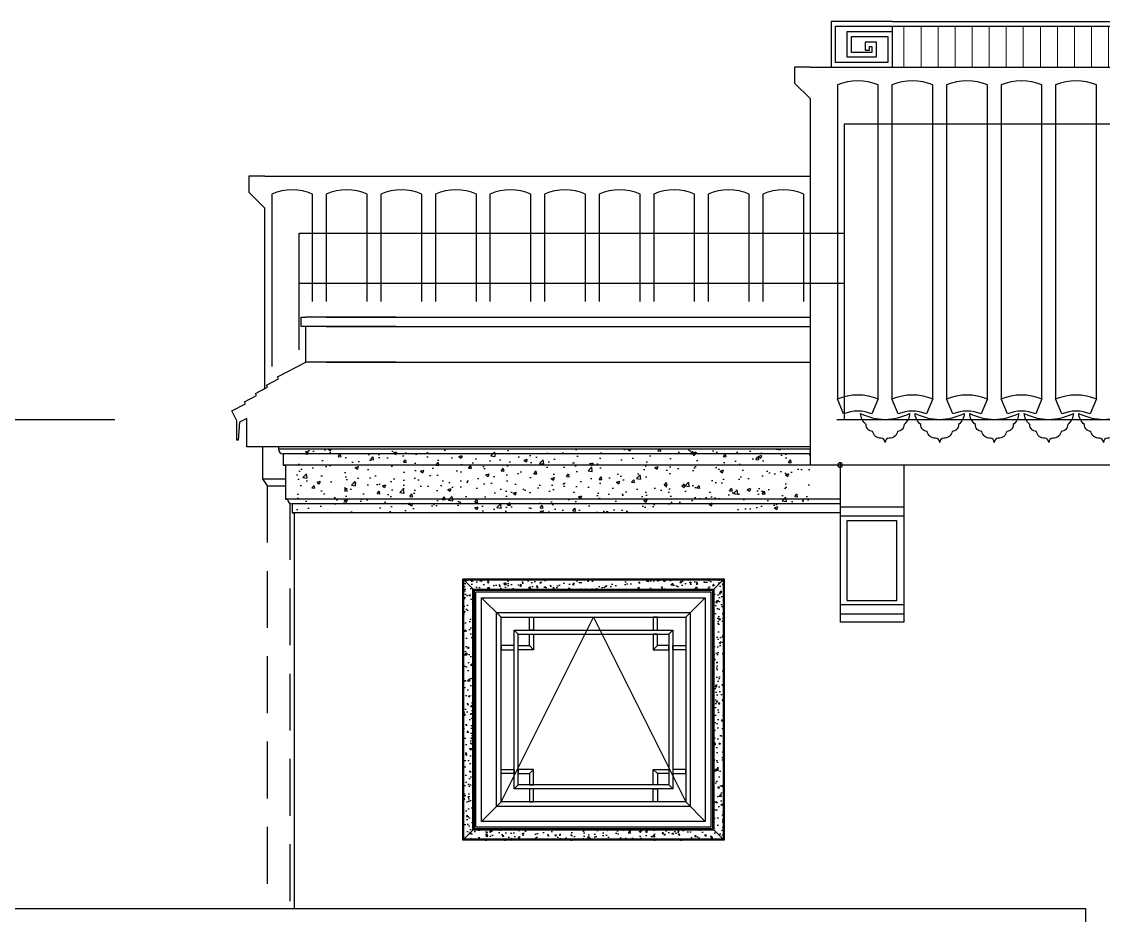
# Model space of a CAD drawing. Extents: x 296441 to 853063, y 459050 to 1117990.
# Drawn here: x 610009 to 614767, y 1003083 to 1007013 of the extents above; entities that cross this region are included whole.
import ezdxf

# ---------------------------------------------------------------- set-up
doc = ezdxf.new("R2010")
doc.units = 0
doc.header["$LTSCALE"] = 1000
for name, pattern in [('CENTER-1', [10, 6.25, -1.25, 1.25, -1.25]), ('CENTER2', [28.574999999999996, 19.05, -3.174999999999999, 3.174999999999999, -3.174999999999999]), ('E1-ELEV-N$0$B-ELEV-S-A1$0$HIDDEN2', [4.762499999999999, 3.175, -1.5875]), ('E1-ELEV-N$0$HIDDEN', [0.375, 0.25, -0.125]), ('E1-ELEV-N$0$LPC090090$0$HIDDEN2', [4.762499999999999, 3.175, -1.5875])]:
    doc.linetypes.add(name, pattern=pattern)
for name, color, linetype in [('E1-ELEV-N$0$A-ANNO-DIMS', 70, 'Continuous'), ('E1-ELEV-N$0$A-ELEV-HEVY', 2, 'Continuous'), ('E1-ELEV-N$0$A-ELEV-MEDM', 4, 'Continuous'), ('E1-ELEV-N$0$A-ELEV-PFIX', 40, 'Continuous'), ('E1-ELEV-N$0$A-ELEV-THIN', 144, 'Continuous'), ('E1-ELEV-N$0$B-ELEV-S-A1$0$A-ELEV-HDDN', 161, 'E1-ELEV-N$0$B-ELEV-S-A1$0$HIDDEN2'), ('E1-ELEV-N$0$CT-01-E$0$A-ELEV-MEDM-HEVY', 2, 'Continuous'), ('E1-ELEV-N$0$CT-01-E$0$A-ELEV-THIN', 144, 'Continuous'), ('E1-ELEV-N$0$CT-01-E$0$G-XREF', 2, 'Continuous'), ('E1-ELEV-N$0$G-XREF', 2, 'Continuous'), ('E1-ELEV-N$0$LPC090090$0$A-ELEV-HDDN', 161, 'E1-ELEV-N$0$LPC090090$0$HIDDEN2'), ('G-GRID', 8, 'CENTER2'), ('G-XREF', 2, 'Continuous'), ('H1-ELEV-N$0$LPM310295$0$A-ELEV-HEVY', 2, 'Continuous'), ('H1-ELEV-N$0$LPM310295$0$A-ELEV-MEDM', 4, 'Continuous'), ('H1-ELEV-N$0$LPM310295$0$A-ELEV-THIN', 145, 'Continuous'), ('ZT1_通用--填充---PM、LM、DY、JD', 8, 'Continuous'), ('主框线', 4, 'Continuous'), ('分格线', 55, 'Continuous'), ('副框内口线', 6, 'Continuous'), ('花格栅', 6, 'Continuous'), ('铝合金花格条', 5, 'Continuous')]:
    doc.layers.add(name, color=color, linetype=linetype)
doc.layers.add('E1-ELEV-N$0$A_PL_4', color=138, linetype='Continuous', lineweight=9)
doc.layers.add('E1-ELEV-N$0$CT-01-E$0$A(750)$0$A-ANNO-NPLT', color=215, linetype='Continuous', plot=False)

# ---------------------------------------------------------------- blocks, each defined once
blk = doc.blocks.new('E1-ELEV-N$0$cdfh')
at = {"layer": 'E1-ELEV-N$0$A-ELEV-HEVY'}
for p, q in [((-656.7335614310578, 570.0000000000582), (-260.0000000000146, 570.0000000000582)), ((-656.7335614310578, 530.0000000000582), (-260.0000000000146, 530.0000000000582)), ((-656.7335614310578, 372.7569128684117), (-260.0000000001164, 372.7569128684117)), ((-656.7335614310578, 5.820766091346741e-11), (-140.0000000000146, 5.820766091346741e-11)), ((-656.7335614310578, -289.9999999998254), (-200.0000000000146, -289.9999999998254))]:
    blk.add_line(p, q, dxfattribs=at)
blk.add_lwpolyline([(-140.0000000000146, 5.820766091346741e-11), (0, 5.820766091346741e-11), (0, 125.0213311912376), (32.28701310115866, 108.2422535166261), (38.08273558376823, 30.00000000005821), (43.08273558376823, 30.00000000005821), (43.08273558376823, 113.9016275627655), (66, 158.0000000000582), (5.845869297118043, 190.0822030415875), (10.18125430739019, 198.4245348036638), (-43.15506547209225, 226.0804043189273), (-38.4093728463049, 235.2122674019192), (-91.74569262578734, 262.8681369171827), (-87, 272.0000000000582), (-140.5354164219461, 299.272759309446), (-136, 308.0000000000582), (-260.0000000000146, 372.9523809524835), (-260.0000000000146, 530.0000000000582), (-240.0000000000146, 530.0000000000582), (-240.0000000000146, 570.0000000000582), (-260.0000000000146, 570.0000000000582)], dxfattribs=at)
blk.add_lwpolyline([(-210, 1.746229827404022e-10), (-140.0000000000146, 1.746229827404022e-10), (-140.0000000000146, -9.999999999825377, -0.414213562373095), (-160.0000000000146, -29.99999999982538), (-160.0000000000146, -79.99999999982538), (-170.0000000000146, -79.99999999982538), (-170.0000000000146, -229.9999999998254), (-180.0000000000146, -229.9999999998254, -0.414213562373095), (-200.0000000000146, -249.9999999998254), (-200.0000000000146, -289.9999999998254), (-210, -289.9999999998254)], format="xyb", dxfattribs=at)
at = {"layer": 'E1-ELEV-N$0$A-ELEV-MEDM'}
blk.add_line((-656.7335614310578, -229.9999999998254), (-170.0000000000146, -229.9999999998254), dxfattribs=at)
at = {"layer": 'E1-ELEV-N$0$A-ELEV-THIN'}
for p, q in [((-656.7335614310578, -9.999999999825377), (-140.0000000000146, -9.999999999825377)), ((-656.7335614310578, -29.99999999994179), (-160, -29.99999999994179)), ((-656.7335614310578, -79.99999999982538), (-160.0000000000146, -79.99999999982538)), ((-656.7335614310578, -249.9999999998254), (-200.0000000000146, -249.9999999998254))]:
    blk.add_line(p, q, dxfattribs=at)
blk = doc.blocks.new('E1-ELEV-N$0$飞砖-E')
at = {"layer": 'E1-ELEV-N$0$A-ELEV-HEVY'}
blk.add_lwpolyline([(0, 0), (70, 0), (70, -70), (0, -140)], dxfattribs=at)
blk = doc.blocks.new('E1-ELEV-N$0$CT-01-E$0$DWD')
at = {"layer": 'E1-ELEV-N$0$CT-01-E$0$A(750)$0$A-ANNO-NPLT'}
for p, q in [((-10, 0), (10, 0)), ((0, 10), (0, -10))]:
    blk.add_line(p, q, dxfattribs=at)
blk.add_circle((0, 0), 10, dxfattribs=at)
blk = doc.blocks.new('E1-ELEV-N$0$CT-01-E')
at = {"layer": 'E1-ELEV-N$0$CT-01-E$0$A-ELEV-MEDM-HEVY'}
for p, q in [((-280, 0), (0, 0)), ((-280, 0), (-280, -690.0000000000437)), ((0, 0), (0, -690.0000000000437)), ((-280, -225.0000000000437), (0, -225.0000000000582)), ((-280, -615.0000000000728), (0, -615.0000000000728)), ((-280, -690.0000000000437), (0, -690.0000000000437))]:
    blk.add_line(p, q, dxfattribs=at)
at = {"layer": 'E1-ELEV-N$0$CT-01-E$0$A-ELEV-THIN', "ltscale": 0.1}
for p, q in [((-280, -185.0000000000728), (0, -185.0000000000873)), ((-280, -655.0000000000582), (0, -655.0000000000582))]:
    blk.add_line(p, q, dxfattribs=at)
blk.add_lwpolyline([(-250, -245.0000000000582), (-30, -245.0000000000582), (-30, -595.0000000000582), (-250, -595.0000000000582)], close=True, dxfattribs=at)
at = {"layer": 'E1-ELEV-N$0$CT-01-E$0$G-XREF'}
blk.add_blockref('E1-ELEV-N$0$CT-01-E$0$DWD', (0, 0), dxfattribs=at)
blk = doc.blocks.new('E1-ELEV-N$0$甘蔗脊回文头200-E')
at = {"layer": 'E1-ELEV-N$0$A-ELEV-MEDM'}
blk.add_lwpolyline([(270, 200), (0, 200), (0, 0), (270, 0), (270, 155), (70, 155), (70, 45), (200, 45), (200, 110), (150, 109.9999999997672), (150, 75), (170, 75), (170, 90)], dxfattribs=at)
at = {"layer": 'E1-ELEV-N$0$A-ELEV-THIN'}
for p, q in [((270, 155), (270, 180)), ((170, 90), (180, 90))]:
    blk.add_line(p, q, dxfattribs=at)
blk.add_lwpolyline([(180, 90), (180, 65), (90, 65), (90, 135), (250, 135), (250, 20), (20, 20), (20, 180), (270, 180)], dxfattribs=at)
blk = doc.blocks.new('20200415103153')
at = {"color": 8}
for p, q in [((118.8000094052404, -118.8000094052404), (33.00000940542668, -33.00000940519385)), ((931.1999905947596, -118.8000094052404), (1016.999990595039, -33.00000940519385)), ((118.8000094052404, -931.1999905947596), (33.00000940542668, -1016.999990594806)), ((931.1999905947596, -931.1999905947596), (1016.999990595039, -1016.999990594806))]:
    blk.add_line(p, q, dxfattribs=at)
at = {"ltscale": 1000}
blk.add_lwpolyline([(0, -1050), (1050, -1050), (1050, 0), (0, 0)], close=True, dxfattribs=at)
blk.add_lwpolyline([(1016.999990595039, -1016.999990594806), (33.00000940542668, -1016.999990594806), (33.00000940542668, -33.00000940519385), (1016.999990595039, -33.00000940519385)], close=True)
at = {"color": 2, "ltscale": 250}
blk.add_lwpolyline([(931.1999905947596, -931.1999905947596), (118.8000094052404, -931.1999905947596), (118.8000094052404, -118.8000094052404), (931.1999905947596, -118.8000094052404)], close=True, dxfattribs=at)
at = {"ltscale": 1000}
blk.add_lwpolyline([(118.8000094052404, -931.1999905947596), (525, -118.8000094052404), (931.1999905947596, -931.1999905947596)], dxfattribs=at)
at = {"layer": '主框线'}
blk.add_lwpolyline([(1042, -1042), (8, -1042), (8, -8), (1042, -8)], close=True, dxfattribs=at)
at = {"layer": '副框内口线', "linetype": 'CENTER-1', "ltscale": 40}
blk.add_lwpolyline([(1050, -1050), (0, -1050), (0, 0), (1050, 0)], close=True, dxfattribs=at)
at = {"layer": '花格栅', "color": 6, "ltscale": 250}
blk.add_lwpolyline([(951.1999905947596, -951.1999905947596), (98.80000940524042, -951.1999905947596), (98.80000940524042, -98.80000940524042), (951.1999905947596, -98.80000940524042)], close=True, dxfattribs=at)
at = {"layer": '铝合金花格条'}
for points in [[(243.8000094075687, -118.8000094013987), (261.8000094075687, -118.8000094004674), (261.8000094103627, -175.8000094004674), (243.8000094103627, -175.8000094013987)], [(806.1999905924313, -118.8000094013987), (788.1999905924313, -118.8000094004674), (788.1999905896373, -175.8000094004674), (806.1999905896373, -175.8000094013987)], [(874.1999905915, -874.1999905947596), (175.8000094103627, -874.1999905947596), (175.8000094103627, -175.8000094055897), (874.1999905915, -175.8000094055897)], [(856.1999905915, -856.1999905947596), (193.8000094103627, -856.1999905947596), (193.8000094103627, -193.8000094055897), (856.1999905915, -193.8000094055897)], [(118.8000094061717, -243.8000094027957), (118.8000094052404, -261.8000094027957), (175.8000094052404, -261.8000094055897), (175.8000094061717, -243.8000094055897)], [(931.1999905938283, -243.8000094027957), (931.1999905947596, -261.8000094027957), (874.1999905947596, -261.8000094055897), (874.1999905938283, -243.8000094055897)], [(118.8000094061717, -806.1999905970879), (118.8000094052404, -788.1999905970879), (175.8000094052404, -788.1999905942939), (175.8000094061717, -806.1999905942939)], [(931.1999905938283, -806.1999905970879), (931.1999905947596, -788.1999905970879), (874.1999905947596, -788.1999905942939), (874.1999905938283, -806.1999905942939)], [(243.8000094075687, -931.1999905989505), (261.8000094075687, -931.1999905998819), (261.8000094103627, -874.1999905998819), (243.8000094103627, -874.1999905989505)], [(806.1999905924313, -931.1999905989505), (788.1999905924313, -931.1999905998819), (788.1999905896373, -874.1999905998819), (806.1999905896373, -874.1999905989505)]]:
    blk.add_lwpolyline(points, close=True, dxfattribs=at)
for points in [[(193.8000094103627, -193.8000094055897), (175.8000094103627, -175.8000094055897)], [(856.1999905915, -193.8000094055897), (874.1999905915, -175.8000094055897)], [(261.8000094094314, -261.8000094055897), (243.8000094094314, -243.8000094055897), (243.8000094094314, -193.8000094055897), (261.8000094094314, -193.8000094055897), (261.8000094094314, -261.8000094055897), (193.8000094094314, -261.8000094055897), (193.8000094094314, -243.8000094055897), (243.8000094094314, -243.8000094055897)], [(788.1999905905686, -261.8000094055897), (806.1999905905686, -243.8000094055897), (806.1999905905686, -193.8000094055897), (788.1999905905686, -193.8000094055897), (788.1999905905686, -261.8000094055897), (856.1999905905686, -261.8000094055897), (856.1999905905686, -243.8000094055897), (806.1999905905686, -243.8000094055897)], [(261.8000094094314, -788.1999905947596), (243.8000094094314, -806.1999905947596), (243.8000094094314, -856.1999905947596), (261.8000094094314, -856.1999905947596), (261.8000094094314, -788.1999905947596), (193.8000094094314, -788.1999905947596), (193.8000094094314, -806.1999905947596), (243.8000094094314, -806.1999905947596)], [(788.1999905905686, -788.1999905947596), (806.1999905905686, -806.1999905947596), (806.1999905905686, -856.1999905947596), (788.1999905905686, -856.1999905947596), (788.1999905905686, -788.1999905947596), (856.1999905905686, -788.1999905947596), (856.1999905905686, -806.1999905947596), (806.1999905905686, -806.1999905947596)]]:
    blk.add_lwpolyline(points, dxfattribs=at)
at = {"layer": '铝合金花格条', "elevation": -0.06302419923047158}
for points in [[(193.8000094103627, -856.1999905947596), (175.8000094103627, -874.1999905947596)], [(856.1999905915, -856.1999905947596), (874.1999905915, -874.1999905947596)]]:
    blk.add_lwpolyline(points, dxfattribs=at)
blk = doc.blocks.new('*U2413')
at = {"layer": 'ZT1_通用--填充---PM、LM、DY、JD', "ltscale": 1000}
h = blk.add_hatch(dxfattribs=at)
h.set_pattern_fill('混凝土', color=256, scale=10)
h.set_pattern_definition([(49.99999999999999, (349.9999981342349, -1100.000001866257), (71.72601826007535, -6.275213498259511), [7.5, -82.5]), (355, (349.9999981342349, -1100.000001866257), (-13.8751333613, 75.21921337000119), [6, -66]), (100.4514, (355.9771661342326, -1100.52293586625), (57.85093817140216, 68.94395420609536), [6.374019000000001, -70.1142112]), (46.18420000000002, (349.9999981342349, -1080.000001866257), (106.7241048625644, -16.55190143290181), [11.24999999999999, -123.7499999999999]), (96.6356, (358.8936726342305, -1081.379332566259), (93.46627055487033, 97.41178709004417), [9.561028799999999, -105.1713]), (351.1842, (349.9999981342349, -1080.000001866257), (93.46619451336272, 97.41186009253246), [9, -99]), (21, (359.9999981342349, -1085.000001866257), (59.69070521184616, -40.26188906653388), [7.5, -82.5]), (326.0000000000001, (359.9999981342349, -1085.000001866257), (24.33153319215817, 72.5150045046853), [6, -66]), (71.4514, (364.9742214342347, -1088.355162466254), (84.02226285814899, 32.25304967099524), [6.374019000000001, -70.1142112]), (37.50000000000001, (349.9999981342349, -1100.000001866257), (1.215985531729067, 33.28938538313115), [0, -65.19999999999999, 0, -67, 0, -66.25]), (7.499999999999999, (349.9999981342349, -1100.000001866257), (26.30695374421486, 39.44117118823603), [0, -38.2, 0, -63.7, 0, -25.25]), (327.5, (327.699998134232, -1100.000001866257), (53.3822436172409, -2.255487173437976), [0, -25, 0, -78, 0, -103.5]), (317.5, (317.699998134232, -1100.000001866257), (58.31861693423862, 10.01049823323177), [0, -32.5, 0, -51.8, 0, -73.5])])
h.paths.add_polyline_path([(-49.99999999980209, -1100.000001865543), (-50, 50), (1099.999998134503, 49.99999999928598), (1099.999998134468, -1100.000001866257), (724.9999981337693, -1100.000001866024)])
edge = h.paths.add_edge_path(flags=16)
edge.add_line((1049.999998134468, -1050.000001866257), (724.9999981337693, -1050.000001866024))
edge.add_line((724.9999981337693, -1050.000001866024), (-2.677325028344058e-10, -1050.000001866009))
edge.add_line((-2.677538191164786e-10, -1049.999999999522), (0, 0))
edge.add_line((0, 0), (1049.999998134503, -7.140172897379671e-10))
edge.add_line((1049.999998134503, -7.140172897379671e-10), (1049.999998135632, -1050.00000000012))
at = {"layer": 'H1-ELEV-N$0$LPM310295$0$A-ELEV-HEVY', "extrusion": (0, 0, -1)}
blk.add_lwpolyline([(-1049.999998134468, -1050.000000000236), (-1049.999998134468, -1050.000001866257), (-724.9999981337693, -1050.000001866024), (2.677538191164786e-10, -1050.000001866009), (2.677538191164786e-10, -1049.999999999522), (0, 0), (-1049.999998134503, -7.140172897379671e-10), (-1049.999998135632, -1050.00000000012)], dxfattribs=at)
at = {"layer": 'H1-ELEV-N$0$LPM310295$0$A-ELEV-MEDM', "extrusion": (0, 0, -1)}
blk.add_lwpolyline([(49.99999999980209, -1100.000001865543), (50, 50), (-1099.999998134503, 49.99999999928598), (-1099.999998134468, -1100.000001866257), (-724.9999981337693, -1100.000001866024), (50.00000000026775, -1100.000001866009)], dxfattribs=at)
at = {"layer": 'H1-ELEV-N$0$LPM310295$0$A-ELEV-THIN', "extrusion": (0, 0, -1)}
for points in [[(44.99999999980209, -1095.000001678944), (45, 45), (-1094.999998134503, 44.99999999928598), (-1094.999998134468, -1095.000001679658), (-1094.999998134468, -1095.000001866257), (-724.9999981337693, -1095.000001866024), (45.00000000026775, -1095.000001866009), (45.00000000026775, -1095.00000167941)], [(4.999999999802093, -1055.000000186121), (5, 5), (-1054.999998134503, 4.999999999285983), (-1054.999998134468, -1055.000000186835), (-1054.999998134468, -1055.000001866257), (-724.9999981337693, -1055.000001866024), (5.000000000267754, -1055.000001866009), (5.000000000267754, -1055.000000186587)]]:
    blk.add_lwpolyline(points, dxfattribs=at)
at = {"layer": '分格线', "ltscale": 1000}
for points in [[(-4.656612873077393e-10, -1.86555553227663e-06), (-50, 50)], [(1049.999998134503, -1.866153134244541e-06), (1099.999999999942, 49.99999999928598)], [(-7.334151064242178e-10, -1050.000000000453), (-50.00000000026775, -1100.000001866009)], [(1049.999998134933, -1050.000000000702), (1099.999998134468, -1100.000001866257)]]:
    blk.add_lwpolyline(points, dxfattribs=at)
blk = doc.blocks.new('E1-ELEV-N$0$vbfgj')
at = {"layer": 'E1-ELEV-N$0$LPC090090$0$A-ELEV-HDDN'}
blk.add_lwpolyline([(-1050, 1050), (0, 1050), (0, 0), (-1049.999999999884, 0)], close=True, dxfattribs=at)
at = {"ltscale": 1000}
blk.add_blockref('20200415103153', (-1050, 1050), dxfattribs=at)
at = {"layer": '分格线', "ltscale": 1000}
blk.add_blockref('*U2413', (-1050, 1050), dxfattribs=at)
blk = doc.blocks.new('E1-ELEV-N')
at = {"layer": 'E1-ELEV-N$0$A_PL_4'}
h = blk.add_hatch(dxfattribs=at)
h.set_pattern_fill('ANSI31', color=256, scale=600, angle=-315, style=0)
h.set_pattern_definition([(90, (-17159.99999893631, 2179.999999232357), (-75, -4.158847272008294e-15), [])])
h.paths.add_polyline_path([(-4110.000000568572, 11629.99999923236), (-4110.000000568572, 11449.99999923236), (-90.00000000558794, 11449.99999923236), (-90.00000000558794, 11629.99999999348)])
at = {"layer": 'ZT1_通用--填充---PM、LM、DY、JD', "ltscale": 1000}
h = blk.add_hatch(dxfattribs=at)
h.set_pattern_fill('混凝土', color=256, scale=20)
h.set_pattern_definition([(49.99999999999999, (-6744.999999999185, 9490.00000006333), (143.4520365201507, -12.55042699651902), [15, -165]), (355, (-6744.999999999185, 9490.00000006333), (-27.7502667226, 150.4384267400024), [12, -132]), (100.4514, (-6733.045663999161, 9488.954132063314), (115.7018763428043, 137.8879084121907), [12.748038, -140.2284224]), (46.18420000000002, (-6744.999999999185, 9530.00000006333), (213.4482097251289, -33.10380286580362), [22.49999999999994, -247.4999999999995]), (96.6356, (-6727.212650999194, 9527.241338663269), (186.9325411097407, 194.8235741800883), [19.1220576, -210.3426]), (351.1842, (-6744.999999999185, 9530.00000006333), (186.9323890267254, 194.8237201850649), [18, -198]), (21, (-6724.999999999185, 9520.00000006333), (119.3814104236923, -80.52377813306776), [15, -165]), (326.0000000000001, (-6724.999999999185, 9520.00000006333), (48.66306638431634, 145.0300090093706), [12, -132]), (71.4514, (-6715.051553399186, 9513.28967886325), (168.044525716298, 64.50609934199048), [12.748038, -140.2284224]), (37.50000000000001, (-6744.999999999185, 9490.00000006333), (2.431971063458134, 66.5787707662623), [0, -130.4, 0, -134, 0, -132.5]), (7.499999999999999, (-6744.999999999185, 9490.00000006333), (52.61390748842972, 78.88234237647205), [0, -76.39999999999999, 0, -127.4, 0, -50.5]), (327.5, (-6789.599999999162, 9490.00000006333), (106.7644872344818, -4.510974346875951), [0, -50, 0, -156, 0, -207]), (317.5, (-6809.599999999162, 9490.00000006333), (116.6372338684772, 20.02099646646354), [0, -65, 0, -103.6, 0, -147])])
h.paths.add_polyline_path([(-6744.999999999185, 9490.00000006333), (-4470.000000005588, 9490.00000006333), (-4470.000000005588, 9769.99999998603), (-6744.999999999185, 9769.99999998603)])
at = {"layer": 'E1-ELEV-N$0$A-ELEV-HEVY'}
for p, q in [((-4470.000000005588, 11449.99999999348), (269.9999999944121, 11449.99999999348)), ((-4470.000000005588, 9699.99999999348), (-4470.000000005588, 11309.99999999348)), ((-6870, 10969.99999999348), (-4470.000000005588, 10969.99999999348)), ((-6870, 10106.77777784131), (-6870, 10829.99999999348)), ((-6600, 10349.99999999185), (-4470.000000005588, 10349.99999999185)), ((-6600, 10309.99999998184), (-4470.000000005588, 10309.99999998184)), ((-6600, 10152.75691285031), (-4470.000000005588, 10152.75691285031)), ((-4470.000000005588, 9780.000000055414), (-6600, 9780.000000064727)), ((269.9999999944121, 9699.99999999348), (-4470.000000005588, 9699.99999999348)), ((-6740, 7750.000018869294), (-6740, 9490.000000063563)), ((-4340.00003379304, 9489.9999999844), (-6600, 9489.999999994412)), ((-8070, 7750.000018869294), (-3330.000000005588, 7750.000018869294))]:
    blk.add_line(p, q, dxfattribs=at)
at = {"layer": 'E1-ELEV-N$0$A-ELEV-MEDM'}
for p, q in [((-4110.000000568572, 11649.99999923236), (-90.00000000558794, 11649.99999923236)), ((-4340.00003379304, 9549.999999966705), (-6600, 9549.999999976717))]:
    blk.add_line(p, q, dxfattribs=at)
at = {"layer": 'E1-ELEV-N$0$A-ELEV-PFIX', "linetype": 'E1-ELEV-N$0$HIDDEN'}
for p, q in [((-6880.000034045195, 9780.000000063563), (-6880.000034045195, 9640.000000063563)), ((-6740.000034045195, 9780.000000063563), (-6880.000034045195, 9780.000000063563)), ((-6880.000034045195, 9640.000000063563), (-6860.000034045195, 9609.218219733099)), ((-6880.000034045195, 9640.000000063563), (-6780, 9640.000000063563)), ((-6860.000034045195, 9609.218219733099), (-6860.000034031924, 7750.000018869294)), ((-6860.000034045195, 9609.218219733099), (-6780, 9609.218219733099)), ((-6760.000034044497, 9532.67951164348), (-6760.000034031924, 7750.000018869294))]:
    blk.add_line(p, q, dxfattribs=at)
at = {"layer": 'E1-ELEV-N$0$A-ELEV-THIN'}
for p, q in [((-4110.000000568572, 11629.99999923236), (-90.00000000558794, 11629.99999923236)), ((-4470.000000005588, 9769.99999998603), (-6600, 9769.999999995343)), ((-4470.000000005588, 9749.999999983702), (-6600, 9749.999999993248)), ((-4470.000000005588, 9699.999999974621), (-6600, 9699.999999984168)), ((-4340.00003379304, 9530.000000015367), (-6600, 9530.000000025611))]:
    blk.add_line(p, q, dxfattribs=at)
for points in [[(-4172.00000018999, 9991.500007841969), (-4172.000001060544, 11371.99999926472, 0.199999999910216), (-4352.000001020497, 11371.99999923771), (-4352.00000022212, 9991.500007924624)], [(-3932.000000183005, 9991.500007993309), (-3932.000001053791, 11371.99999941606, 0.199999999910216), (-4112.000001013745, 11371.99999938905), (-4112.000000215136, 9991.500008075964)], [(-3692.000000176253, 9991.500008097617), (-3692.000001047039, 11371.99999952037, 0.199999999910216), (-3872.000001006993, 11371.99999949336), (-3872.000000208383, 9991.500008180272)], [(-3452.000000148313, 9991.500008248957), (-3452.000001018867, 11371.99999967171, 0.199999999910216), (-3632.00000097882, 11371.9999996447), (-3632.000000180211, 9991.500008331612)], [(-3212.000000141561, 9991.500008400297), (-3212.000001012115, 11371.99999982305, 0.199999999910216), (-3392.000000972068, 11371.99999979604), (-3392.000000173459, 9991.500008482952)], [(-6659.99999978859, 10420.00000006356), (-6660.000000172295, 10891.9999989802, 0.199999999910216), (-6840.000000132248, 10891.99999895319), (-6839.999999642605, 10133.71698137769)], [(-6419.999999760417, 10419.99999999185), (-6420.000000144355, 10891.99999913154, 0.199999999910216), (-6600.000000104308, 10891.99999910453), (-6599.999999752268, 10419.99999999185)], [(-6179.999999753665, 10419.99999999185), (-6180.000000137603, 10891.99999896763, 0.199999999910216), (-6360.000000097556, 10891.99999894062), (-6359.999999745516, 10419.99999999185)], [(-5939.999999746913, 10419.99999999185), (-5940.000000130851, 10891.99999907194, 0.199999999910216), (-6120.000000090804, 10891.99999904493), (-6119.999999738764, 10419.99999999185)], [(-5699.999999718741, 10419.99999999185), (-5700.000000102678, 10891.99999935646, 0.199999999910216), (-5880.000000062631, 10891.99999932945), (-5879.999999710592, 10419.99999999185)], [(-5459.999999711988, 10419.99999999185), (-5460.000000095926, 10891.9999995078, 0.199999999910216), (-5640.000000055879, 10891.99999948079), (-5639.999999703839, 10419.99999999185)], [(-5219.999999705236, 10419.99999999185), (-5220.000000088941, 10891.9999996121, 0.199999999910216), (-5400.000000048894, 10891.9999995851), (-5399.999999696855, 10419.99999999185)], [(-4979.999999677064, 10419.99999999185), (-4980.000000061002, 10891.99999976344, 0.199999999910216), (-5160.000000020955, 10891.99999973644), (-5159.999999668915, 10419.99999999185)], [(-4739.999999670312, 10419.99999999185), (-4740.00000005425, 10891.99999991478, 0.199999999910216), (-4920.000000014203, 10891.99999988778), (-4919.999999662163, 10419.99999999185)], [(-4499.99999966356, 10419.99999999185), (-4500.000000047497, 10892.00000001909, 0.199999999910216), (-4680.000000007451, 10891.99999999208), (-4679.999999655411, 10419.99999999185)], [(-4199.692267306382, 9925.038372333627, 0.1999999998863418), (-4324.307651983807, 9925.038372373674), (-4352.000000150176, 9991.500007751863, -0.1999999999128089), (-4172.000000102678, 9991.500007805414), (-4199.692348194541, 9925.038372373674)], [(-3959.69226729963, 9925.038372484967, 0.1999999998863418), (-4084.307651977055, 9925.038372525014), (-4112.000000143424, 9991.500007903203, -0.1999999999128089), (-3932.000000095926, 9991.500007956754), (-3959.692348187789, 9925.038372525014)], [(-3719.692267292645, 9925.038372589275, 0.1999999998863418), (-3844.30765197007, 9925.038372629322), (-3872.000000136439, 9991.500008007511, -0.1999999999128089), (-3692.000000088941, 9991.500008061063), (-3719.692348180804, 9925.038372629322)], [(-3479.692267264705, 9925.038372740615, 0.1999999998863418), (-3604.30765194213, 9925.038372780662), (-3632.000000108499, 9991.500008158851, -0.1999999999128089), (-3452.000000061002, 9991.500008212402), (-3479.692348152865, 9925.038372780662)], [(-3239.69226725772, 9925.038372891955, 0.1999999998863418), (-3364.307651935145, 9925.038372932002), (-3392.000000101514, 9991.500008310191, -0.1999999999128089), (-3212.000000054017, 9991.500008363742), (-3239.69234814588, 9925.038372932002)], [(-4142.000001597218, 9800.000007232185, 0.4086840473709477), (-4159.659537776373, 9817.996787092648, -0.3710916077769059), (-4196.840811192058, 9848.210921848193, -0.424353686270066), (-4225.127904646099, 9878.18123795744, -0.213335491750496), (-4250.000008322299, 9927.560542373918, 0.2445723906024019), (-4034.000408004969, 9927.560542360414, -0.213335491750496), (-4058.872511647642, 9878.181237970944, -0.424353686270066), (-4087.159605055116, 9848.210921861697, -0.3710916077769059), (-4124.340878464282, 9817.996787025593, 0.4086840473709477), (-4142.000414649956, 9800.000007205177)], [(-3902.000001590233, 9800.000007336494, 0.4086840473709477), (-3919.659537769388, 9817.996787196957, -0.3710916077769059), (-3956.840811185073, 9848.210921952501, -0.424353686270066), (-3985.127904639114, 9878.181238061748, -0.213335491750496), (-4010.000008315314, 9927.560542478226, 0.2445723906024019), (-3794.000407997984, 9927.560542464722, -0.213335491750496), (-3818.872511640657, 9878.181238075253, -0.424353686270066), (-3847.159605048131, 9848.210921966005, -0.3710916077769059), (-3884.340878457297, 9817.996787129901, 0.4086840473709477), (-3902.000414642971, 9800.000007309485)], [(-3662.000001562294, 9800.000007487833, 0.4086840473709477), (-3679.659537741449, 9817.996787348296, -0.3710916077769059), (-3716.840811157133, 9848.21092210384, -0.424353686270066), (-3745.127904611174, 9878.181238213088, -0.213335491750496), (-3770.000008287374, 9927.560542629566, 0.2445723906024019), (-3554.000407970045, 9927.560542616062, -0.213335491750496), (-3578.872511612717, 9878.181238226593, -0.424353686270066), (-3607.159605020192, 9848.210922117345, -0.3710916077769059), (-3644.340878429357, 9817.996787281241, 0.4086840473709477), (-3662.000414615031, 9800.000007460825)], [(-3422.000001555309, 9800.000007639173, 0.4086840473709477), (-3439.659537734464, 9817.996787499636, -0.3710916077769059), (-3476.840811150149, 9848.21092225518, -0.424353686270066), (-3505.127904604189, 9878.181238364428, -0.213335491750496), (-3530.000008280389, 9927.560542780906, 0.2445723906024019), (-3314.00040796306, 9927.560542767402, -0.213335491750496), (-3338.872511605732, 9878.181238377932, -0.424353686270066), (-3367.159605013207, 9848.210922268685, -0.3710916077769059), (-3404.340878422372, 9817.996787432581, 0.4086840473709477), (-3422.000414608046, 9800.000007612165)], [(-3182.000001548557, 9800.000007743482, 0.4086840473709477), (-3199.659537727712, 9817.996787603945, -0.3710916077769059), (-3236.840811143396, 9848.210922359489, -0.424353686270066), (-3265.127904597437, 9878.181238468736, -0.213335491750496), (-3290.000008273637, 9927.560542885214, 0.2445723906024019), (-3074.000407956308, 9927.56054287171, -0.213335491750496), (-3098.87251159898, 9878.18123848224, -0.424353686270066), (-3127.159605006455, 9848.210922372993, -0.3710916077769059), (-3164.34087841562, 9817.99678753689, 0.4086840473709477), (-3182.000414601294, 9800.000007716473)]]:
    blk.add_lwpolyline(points, format="xyb", dxfattribs=at)
at = {"layer": 'E1-ELEV-N$0$B-ELEV-S-A1$0$A-ELEV-HDDN'}
for p, q in [((-4320.000000005588, 11199.99999999348), (119.9999999944121, 11199.99999999348)), ((-4320.000000005588, 9899.99999999348), (-4320.000000005588, 11199.99999999348)), ((-6720, 10719.99999999348), (-4320.000000005588, 10719.99999999348)), ((-6720, 10207.23809530167), (-6720, 10719.99999999348)), ((-6720, 10499.99999999348), (-4320.000000005588, 10499.99999999348)), ((119.9999999944121, 10499.99999999348), (-4320.000000005588, 10499.99999999348)), ((119.9999999944121, 10149.99999999348), (-4320.000000005588, 10149.99999999348)), ((-4320.000000005588, 9899.99999999348), (119.9999999944121, 9899.99999999348))]:
    blk.add_line(p, q, dxfattribs=at)
blk.add_blockref('E1-ELEV-N$0$vbfgj', (-4900, 8099.999999993481))
at = {"layer": 'E1-ELEV-N$0$A-ANNO-DIMS'}
blk.add_blockref('E1-ELEV-N$0$甘蔗脊回文头200-E', (-4380.000000568572, 11449.99999999348), dxfattribs=at)
at = {"layer": 'E1-ELEV-N$0$A-ELEV-HEVY', "xscale": -1}
for name, p in [('E1-ELEV-N$0$飞砖-E', (-4470.000000005588, 11449.99999999348)), ('E1-ELEV-N$0$飞砖-E', (-6870, 10969.99999999348)), ('E1-ELEV-N$0$cdfh', (-6950, 9780.00000006333))]:
    blk.add_blockref(name, p, dxfattribs=at)
at = {"layer": 'E1-ELEV-N$0$A-ELEV-HEVY'}
blk.add_blockref('E1-ELEV-N$0$飞砖-E', (-3330.000000005588, 7750.000018869294), dxfattribs=at)
at = {"layer": 'E1-ELEV-N$0$G-XREF', "xscale": -1}
blk.add_blockref('E1-ELEV-N$0$CT-01-E', (-4340.00003379304, 9699.999999981374), dxfattribs=at)
blk = doc.blocks.new('fewerr')
at = {"layer": 'E1-ELEV-N$0$A-ELEV-HEVY', "color": 169}
for p, q in [((5909967.857988197, 577268.9373236061), (5910057.857987635, 577268.9373236061)), ((5909967.857988197, 576788.9373236061), (5909967.857988197, 577128.9373236061)), ((5907567.857988203, 576788.9373236061), (5909967.857988197, 576788.9373236061)), ((5907567.857988203, 575855.7151014539), (5907567.857988203, 576648.9373236061)), ((5907477.676733895, 575797.3618584797), (5907531.013053675, 575825.0177279951)), ((5907526.26736105, 575834.149591078), (5907567.857988203, 575855.7151014539)), ((5907531.013053675, 575825.0177279951), (5907526.26736105, 575834.149591078)), ((5907421.857988203, 575756.9373236762), (5907482.012118906, 575789.0195267177)), ((5907482.012118906, 575789.0195267177), (5907477.676733895, 575797.3618584797)), ((5907444.775252619, 575712.8389512389), (5907421.857988203, 575756.9373236762)), ((5907487.857988203, 575723.9586548673), (5907455.570975102, 575707.1795771928)), ((5907487.857988203, 575598.9373236762), (5907487.857988203, 575723.9586548673)), ((5907444.775252619, 575628.9373236762), (5907444.775252619, 575712.8389512389)), ((5907455.570975102, 575707.1795771928), (5907449.775252619, 575628.9373236762)), ((5907449.775252619, 575628.9373236762), (5907444.775252619, 575628.9373236762)), ((5907627.857988203, 575598.9373236762), (5907487.857988203, 575598.9373236762)), ((5907627.857988203, 575598.9373236762), (5907627.857988203, 575588.9373236762)), ((5907647.857988203, 575568.9373236762), (5907647.857988203, 575518.9373236762)), ((5907647.857988203, 575518.9373236762), (5907657.857988203, 575518.9373236762)), ((5907657.857988203, 575518.9373236762), (5907657.857988203, 575368.9373236762)), ((5907657.857988203, 575368.9373236762), (5907667.857988203, 575368.9373236762)), ((5907687.857988203, 575348.9373236762), (5907687.857988203, 575308.9373236762)), ((5907687.857988203, 575308.9373236762), (5907697.857988203, 575308.9373236762)), ((5907697.857988203, 573568.9373424819), (5907697.857988203, 575308.9373236762)), ((5906367.857988203, 573568.9373424819), (5907697.857988203, 573568.9373424819))]:
    blk.add_line(p, q, dxfattribs=at)
for points in [[(5909967.857988197, 577268.9373236061), (5909897.857988197, 577268.9373236061), (5909897.857988197, 577198.9373236061), (5909967.857988197, 577128.9373236061)], [(5907567.857988203, 576788.9373236061), (5907497.857988203, 576788.9373236061), (5907497.857988203, 576718.9373236061), (5907567.857988203, 576648.9373236061)]]:
    blk.add_lwpolyline(points, dxfattribs=at)
for centre in [(5907647.857988203, 575588.9373236762), (5907687.857988203, 575368.9373236762)]:
    blk.add_arc(centre, 20, 180, 270, dxfattribs=at)
at = {"layer": 'E1-ELEV-N$0$A-ELEV-MEDM', "color": 169}
for p, q in [((5910327.857987635, 577468.9373236061), (5910057.857987635, 577468.9373236061)), ((5910057.857987635, 577468.9373236061), (5910057.857987635, 577268.9373236061)), ((5910327.857987635, 577468.937322845), (5914347.857988197, 577468.937322845))]:
    blk.add_line(p, q, dxfattribs=at)
at = {"layer": 'E1-ELEV-N$0$A-ELEV-PFIX', "color": 169, "linetype": 'E1-ELEV-N$0$HIDDEN'}
blk.add_line((5907627.857988203, 575598.9373236762), (5907557.857954158, 575598.9373236762), dxfattribs=at)

msp = doc.modelspace()

# ---------------------------------------------------------------- linework, layer by layer
at = {"layer": 'G-GRID'}
msp.add_line((591369.138612304, 1005263.094456262), (665188.8230184141, 1005263.094456262), dxfattribs=at)

# ---------------------------------------------------------------- block references
msp.add_blockref('fewerr', (-5296488.734221881, 429544.1571326561))
at = {"layer": 'G-XREF'}
msp.add_blockref('E1-ELEV-N', (617949.1237663209, 995363.0944562689), dxfattribs=at)

doc.saveas('drawing.dxf')
